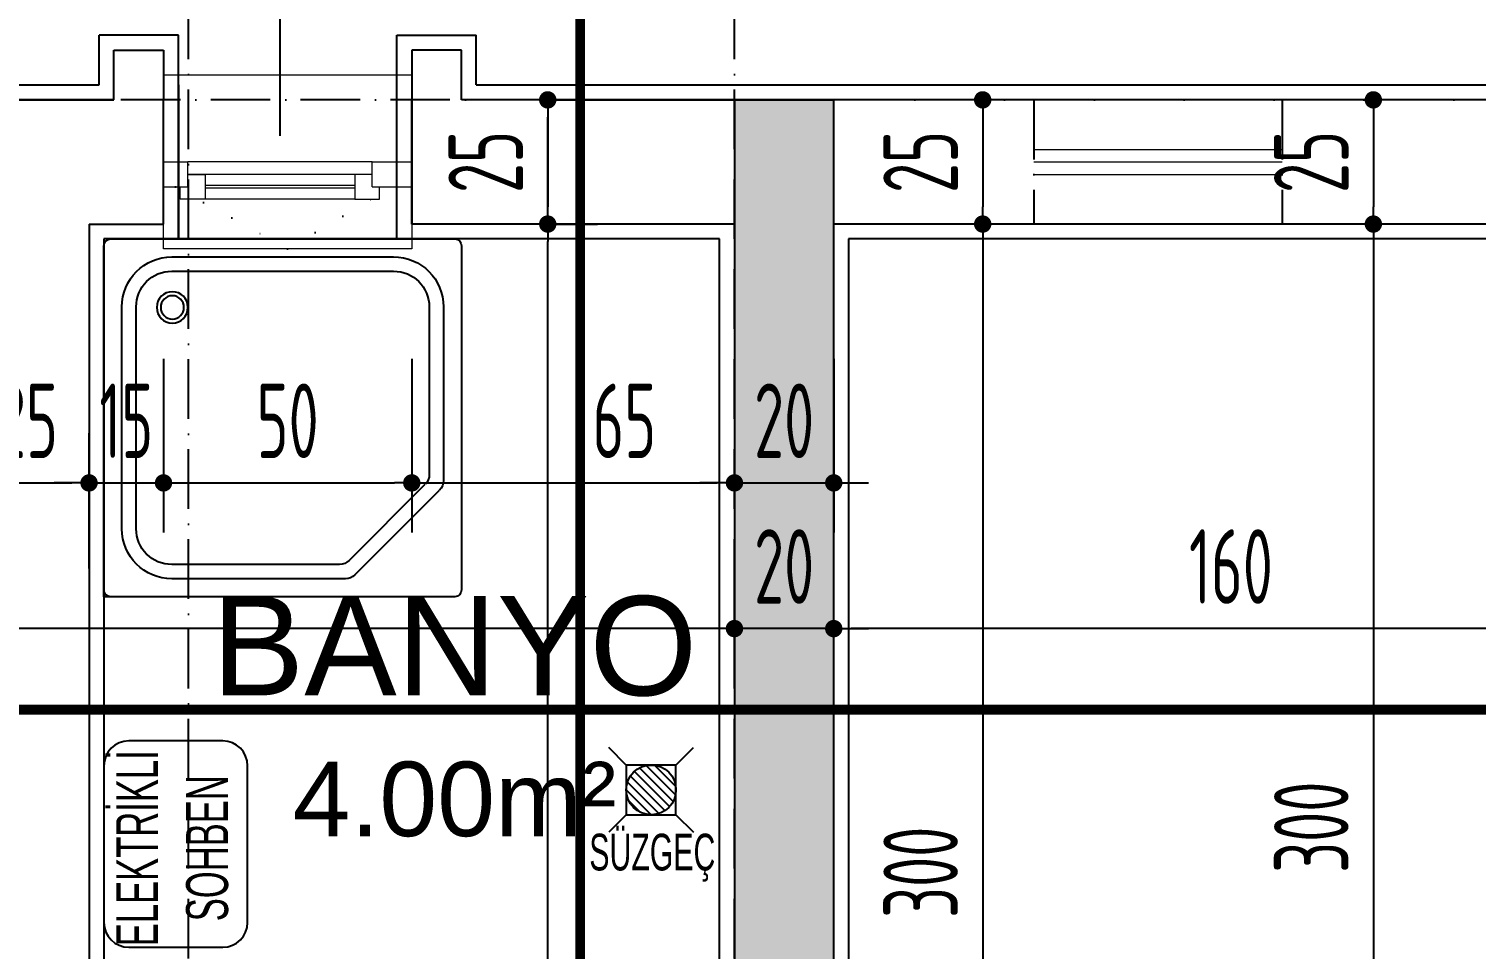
# Model space of a CAD drawing. Extents: x 41749 to 92598, y -24291 to 29432.
# Drawn here: x 66582 to 66873.4, y -22467.3 to -22282.1 of the extents above; entities that cross this region are included whole.
import ezdxf

# ---------------------------------------------------------------- set-up
doc = ezdxf.new("R2010")
doc.units = 0
doc.header["$MEASUREMENT"] = 0
doc.header["$PDMODE"] = 3
for name, pattern in [('ACAD_ISO10W100', [18, 12, -3, 0, -3]), ('DASHED', [0.75, 0.5, -0.25]), ('DOT', [6.35, 0, -6.35])]:
    doc.linetypes.add(name, pattern=pattern)
doc.layers.get('0').update_dxf_attribs({"linetype": 'CONTINUOUS'})
doc.layers.get('Defpoints').update_dxf_attribs({"linetype": 'CONTINUOUS'})
for name, color, linetype in [('AKS', 10, 'CONTINUOUS'), ('DUVAR', 6, 'CONTINUOUS'), ('İÇ ÖLÇÜ', 95, 'CONTINUOUS'), ('KOLON', 5, 'CONTINUOUS'), ('MAHAL', 21, 'CONTINUOUS'), ('MERBAS', 231, 'CONTINUOUS'), ('OLCU', 3, 'CONTINUOUS'), ('P', 7, 'DOT'), ('SIVA', 7, 'CONTINUOUS'), ('SıVA', 7, 'CONTINUOUS'), ('tar', 12, 'CONTINUOUS'), ('tefriş', 12, 'CONTINUOUS'), ('YAZI', 7, 'CONTINUOUS')]:
    doc.layers.add(name, color=color, linetype=linetype)
doc.layers.add('KAPI-GOR', color=153, linetype='CONTINUOUS', lineweight=15)
doc.styles.add('mahal', font='arial.ttf', dxfattribs={"height": 70})
doc.styles.add('OLCU', font='isocpeur.ttf', dxfattribs={"width": 0.59})
doc.dimstyles.new('OLCU3', dxfattribs={"dimscale": 0.5, "dimtxt": 30, "dimasz": 7, "dimexe": 20, "dimexo": 0, "dimgap": 10, "dimtad": 1, "dimdec": 4, "dimrnd": 0.5, "dimdsep": 46, "dimtxsty": 'OLCU', "dimblk1": 'DOT', "dimblk2": 'DOT', "dimsah": 1, "dimcen": 0.09, "dimclrt": 4, "dimadec": 0, "dimazin": 0, "dimtfac": 1, "dimtdec": 4, "dimtix": 1, "dimtmove": 2, "dimatfit": 3, "dimfxl": 0, "dimtolj": 1, "dimtzin": 0, "dimarcsym": 0})

# ---------------------------------------------------------------- blocks, each defined once
blk = doc.blocks.new('DOT')
at = {"color": 0, "linetype": 'ByBlock'}
blk.add_line((-0.5, 0), (-1, 0), dxfattribs=at)
at = {"color": 0, "linetype": 'ByBlock', "const_width": 0.5}
blk.add_lwpolyline([(-0.25, 0, 1), (0.25, 0, 1)], format="xyb", close=True, dxfattribs=at)
blk = doc.blocks.new('*D1925')
at = {"layer": 'Defpoints', "color": 0, "transparency": 16777216}
for p in [(66744.06, -22402.77), (66904.06, -22401.34), (66744.06, -22410.71)]:
    blk.add_point(p, dxfattribs=at)
at = {"layer": 'İÇ ÖLÇÜ', "color": 0, "lineweight": -2, "transparency": 16777216}
for p, q in [((66744.06, -22402.9), (66744.06, -22392.77)), ((66900.56, -22402.77), (66747.56, -22402.77)), ((66904.06, -22402.65), (66904.06, -22412.77))]:
    blk.add_line(p, q, dxfattribs=at)
at = {"layer": 'İÇ ÖLÇÜ', "color": 0, "lineweight": -2, "transparency": 16777216, "xscale": 3.5, "yscale": 3.5, "zscale": 3.5, "rotation": 180}
blk.add_blockref('DOT', (66744.06, -22402.77), dxfattribs=at)
at = {"layer": 'İÇ ÖLÇÜ', "color": 0, "lineweight": -2, "transparency": 16777216, "xscale": 3.5, "yscale": 3.5, "zscale": 3.5}
blk.add_blockref('DOT', (66904.06, -22402.77), dxfattribs=at)
at = {"layer": 'İÇ ÖLÇÜ', "color": 4, "transparency": 16777216, "insert": (66824.06, -22390.27), "char_height": 15, "attachment_point": 5, "style": 'OLCU'}
blk.add_mtext('\\A1;160', dxfattribs=at)
blk = doc.blocks.new('*D1926')
at = {"layer": 'Defpoints', "color": 0, "transparency": 16777216}
for p in [(66724.06, -22402.77), (66724.06, -22410.71), (66744.06, -22410.71)]:
    blk.add_point(p, dxfattribs=at)
at = {"layer": 'İÇ ÖLÇÜ', "color": 0, "lineweight": -2, "transparency": 16777216}
for p, q in [((66724.06, -22402.9), (66724.06, -22392.77)), ((66744.06, -22402.9), (66744.06, -22392.77)), ((66720.56, -22402.77), (66717.06, -22402.77)), ((66744.06, -22402.77), (66724.06, -22402.77)), ((66747.56, -22402.77), (66751.06, -22402.77))]:
    blk.add_line(p, q, dxfattribs=at)
at = {"layer": 'İÇ ÖLÇÜ', "color": 0, "lineweight": -2, "transparency": 16777216, "xscale": 3.5, "yscale": 3.5, "zscale": 3.5}
blk.add_blockref('DOT', (66724.06, -22402.77), dxfattribs=at)
at = {"layer": 'İÇ ÖLÇÜ', "color": 0, "lineweight": -2, "transparency": 16777216, "xscale": 3.5, "yscale": 3.5, "zscale": 3.5, "rotation": 180}
blk.add_blockref('DOT', (66744.06, -22402.77), dxfattribs=at)
at = {"layer": 'İÇ ÖLÇÜ', "color": 4, "transparency": 16777216, "insert": (66734.06, -22390.27), "char_height": 15, "attachment_point": 5, "style": 'OLCU'}
blk.add_mtext('\\A1;20', dxfattribs=at)
blk = doc.blocks.new('*D1927')
at = {"layer": 'Defpoints', "color": 0, "transparency": 16777216}
for p in [(66209.06, -22402.77), (66724.06, -22410.71), (66209.06, -22478.84)]:
    blk.add_point(p, dxfattribs=at)
at = {"layer": 'İÇ ÖLÇÜ', "color": 0, "lineweight": -2, "transparency": 16777216}
for p, q in [((66209.06, -22402.9), (66209.06, -22392.77)), ((66724.06, -22402.9), (66724.06, -22392.77)), ((66720.56, -22402.77), (66212.56, -22402.77))]:
    blk.add_line(p, q, dxfattribs=at)
at = {"layer": 'İÇ ÖLÇÜ', "color": 0, "lineweight": -2, "transparency": 16777216, "xscale": 3.5, "yscale": 3.5, "zscale": 3.5, "rotation": 180}
blk.add_blockref('DOT', (66209.06, -22402.77), dxfattribs=at)
at = {"layer": 'İÇ ÖLÇÜ', "color": 0, "lineweight": -2, "transparency": 16777216, "xscale": 3.5, "yscale": 3.5, "zscale": 3.5}
blk.add_blockref('DOT', (66724.06, -22402.77), dxfattribs=at)
at = {"layer": 'İÇ ÖLÇÜ', "color": 4, "transparency": 16777216, "insert": (66466.56, -22390.27), "char_height": 15, "attachment_point": 5, "style": 'OLCU'}
blk.add_mtext('\\A1;515', dxfattribs=at)
blk = doc.blocks.new('*D1970')
at = {"layer": 'Defpoints', "color": 0, "transparency": 16777216}
for p in [(66859.41, -22296.34), (66852.75, -22321.34), (66859.41, -22321.34)]:
    blk.add_point(p, dxfattribs=at)
at = {"layer": 'İÇ ÖLÇÜ', "color": 0, "lineweight": -2, "transparency": 16777216}
for p, q in [((66852.88, -22296.34), (66842.75, -22296.34)), ((66852.75, -22299.84), (66852.75, -22317.84)), ((66852.88, -22321.34), (66842.75, -22321.34))]:
    blk.add_line(p, q, dxfattribs=at)
at = {"layer": 'İÇ ÖLÇÜ', "color": 0, "lineweight": -2, "transparency": 16777216, "xscale": 3.5, "yscale": 3.5, "zscale": 3.5}
for p, rotation in [((66852.75, -22296.34), 90), ((66852.75, -22321.34), 270)]:
    blk.add_blockref('DOT', p, dxfattribs=dict(at, rotation=rotation))
at = {"layer": 'İÇ ÖLÇÜ', "color": 4, "transparency": 16777216, "insert": (66840.25, -22308.84), "char_height": 15, "attachment_point": 5, "rotation": 90, "style": 'OLCU'}
blk.add_mtext('\\A1;25', dxfattribs=at)
blk = doc.blocks.new('*D1971')
at = {"layer": 'Defpoints', "color": 0, "transparency": 16777216}
for p in [(66859.41, -22321.34), (66829.74, -22621.34), (66852.75, -22621.34)]:
    blk.add_point(p, dxfattribs=at)
at = {"layer": 'İÇ ÖLÇÜ', "color": 0, "lineweight": -2, "transparency": 16777216}
for p, q in [((66852.88, -22321.34), (66842.75, -22321.34)), ((66852.75, -22324.84), (66852.75, -22617.84)), ((66852.63, -22621.34), (66862.75, -22621.34))]:
    blk.add_line(p, q, dxfattribs=at)
at = {"layer": 'İÇ ÖLÇÜ', "color": 0, "lineweight": -2, "transparency": 16777216, "xscale": 3.5, "yscale": 3.5, "zscale": 3.5}
for p, rotation in [((66852.75, -22321.34), 90), ((66852.75, -22621.34), 270)]:
    blk.add_blockref('DOT', p, dxfattribs=dict(at, rotation=rotation))
at = {"layer": 'İÇ ÖLÇÜ', "color": 4, "transparency": 16777216, "insert": (66840.25, -22442.74), "char_height": 15, "attachment_point": 5, "rotation": 90, "style": 'OLCU'}
blk.add_mtext('\\A1;300', dxfattribs=at)
blk = doc.blocks.new('*D1977')
at = {"layer": 'Defpoints', "color": 0, "transparency": 16777216}
for p in [(66801.92, -22296.34), (66774.06, -22321.34), (66801.92, -22321.34)]:
    blk.add_point(p, dxfattribs=at)
at = {"layer": 'İÇ ÖLÇÜ', "color": 0, "lineweight": -2, "transparency": 16777216}
for p, q in [((66774.19, -22296.34), (66764.06, -22296.34)), ((66774.06, -22299.84), (66774.06, -22317.84)), ((66774.19, -22321.34), (66764.06, -22321.34))]:
    blk.add_line(p, q, dxfattribs=at)
at = {"layer": 'İÇ ÖLÇÜ', "color": 0, "lineweight": -2, "transparency": 16777216, "xscale": 3.5, "yscale": 3.5, "zscale": 3.5}
for p, rotation in [((66774.06, -22296.34), 90), ((66774.06, -22321.34), 270)]:
    blk.add_blockref('DOT', p, dxfattribs=dict(at, rotation=rotation))
at = {"layer": 'İÇ ÖLÇÜ', "color": 4, "transparency": 16777216, "insert": (66761.56, -22308.84), "char_height": 15, "attachment_point": 5, "rotation": 90, "style": 'OLCU'}
blk.add_mtext('\\A1;25', dxfattribs=at)
blk = doc.blocks.new('*D1978')
at = {"layer": 'Defpoints', "color": 0, "transparency": 16777216}
for p in [(66801.92, -22321.34), (66774.06, -22621.34), (66805.64, -22621.34)]:
    blk.add_point(p, dxfattribs=at)
at = {"layer": 'İÇ ÖLÇÜ', "color": 0, "lineweight": -2, "transparency": 16777216}
for p, q in [((66774.19, -22321.34), (66764.06, -22321.34)), ((66774.06, -22324.84), (66774.06, -22617.84)), ((66774.19, -22621.34), (66764.06, -22621.34))]:
    blk.add_line(p, q, dxfattribs=at)
at = {"layer": 'İÇ ÖLÇÜ', "color": 0, "lineweight": -2, "transparency": 16777216, "xscale": 3.5, "yscale": 3.5, "zscale": 3.5}
for p, rotation in [((66774.06, -22321.34), 90), ((66774.06, -22621.34), 270)]:
    blk.add_blockref('DOT', p, dxfattribs=dict(at, rotation=rotation))
at = {"layer": 'İÇ ÖLÇÜ', "color": 4, "transparency": 16777216, "insert": (66761.56, -22451.81), "char_height": 15, "attachment_point": 5, "rotation": 90, "style": 'OLCU'}
blk.add_mtext('\\A1;300', dxfattribs=at)
blk = doc.blocks.new('*D1991')
at = {"layer": 'Defpoints', "color": 0, "transparency": 16777216}
for p in [(66659.06, -22321.34), (66686.45, -22321.34), (66614.06, -22631.34)]:
    blk.add_point(p, dxfattribs=at)
at = {"layer": 'İÇ ÖLÇÜ', "color": 0, "lineweight": -2, "transparency": 16777216}
for p, q in [((66686.33, -22321.34), (66696.45, -22321.34)), ((66686.45, -22627.84), (66686.45, -22324.84)), ((66686.33, -22631.34), (66696.45, -22631.34))]:
    blk.add_line(p, q, dxfattribs=at)
at = {"layer": 'İÇ ÖLÇÜ', "color": 0, "lineweight": -2, "transparency": 16777216, "xscale": 3.5, "yscale": 3.5, "zscale": 3.5}
for p, rotation in [((66686.45, -22321.34), 90), ((66686.45, -22631.34), 270)]:
    blk.add_blockref('DOT', p, dxfattribs=dict(at, rotation=rotation))
at = {"layer": 'İÇ ÖLÇÜ', "color": 4, "transparency": 16777216, "insert": (66673.95, -22521.24), "char_height": 15, "attachment_point": 5, "rotation": 90, "style": 'OLCU'}
blk.add_mtext('\\A1;310', dxfattribs=at)
blk = doc.blocks.new('*D1992')
at = {"layer": 'Defpoints', "color": 0, "transparency": 16777216}
for p in [(66659.06, -22296.34), (66686.45, -22296.34), (66659.06, -22321.34)]:
    blk.add_point(p, dxfattribs=at)
at = {"layer": 'İÇ ÖLÇÜ', "color": 0, "lineweight": -2, "transparency": 16777216}
for p, q in [((66686.33, -22296.34), (66696.45, -22296.34)), ((66686.45, -22317.84), (66686.45, -22299.84)), ((66686.33, -22321.34), (66696.45, -22321.34))]:
    blk.add_line(p, q, dxfattribs=at)
at = {"layer": 'İÇ ÖLÇÜ', "color": 0, "lineweight": -2, "transparency": 16777216, "xscale": 3.5, "yscale": 3.5, "zscale": 3.5}
for p, rotation in [((66686.45, -22296.34), 90), ((66686.45, -22321.34), 270)]:
    blk.add_blockref('DOT', p, dxfattribs=dict(at, rotation=rotation))
at = {"layer": 'İÇ ÖLÇÜ', "color": 4, "transparency": 16777216, "insert": (66673.95, -22308.84), "char_height": 15, "attachment_point": 5, "rotation": 90, "style": 'OLCU'}
blk.add_mtext('\\A1;25', dxfattribs=at)
blk = doc.blocks.new('*D1993')
at = {"layer": 'Defpoints', "color": 0, "transparency": 16777216}
for p in [(66659.06, -22296.34), (66659.06, -22321.34), (66686.45, -22321.34)]:
    blk.add_point(p, dxfattribs=at)
at = {"layer": 'İÇ ÖLÇÜ', "color": 0, "lineweight": -2, "transparency": 16777216}
for p, q in [((66686.33, -22296.34), (66696.45, -22296.34)), ((66686.45, -22299.84), (66686.45, -22317.84)), ((66686.33, -22321.34), (66696.45, -22321.34))]:
    blk.add_line(p, q, dxfattribs=at)
at = {"layer": 'İÇ ÖLÇÜ', "color": 0, "lineweight": -2, "transparency": 16777216, "xscale": 3.5, "yscale": 3.5, "zscale": 3.5}
for p, rotation in [((66686.45, -22296.34), 90), ((66686.45, -22321.34), 270)]:
    blk.add_blockref('DOT', p, dxfattribs=dict(at, rotation=rotation))
at = {"layer": 'İÇ ÖLÇÜ', "color": 4, "transparency": 16777216, "insert": (66673.95, -22308.84), "char_height": 15, "attachment_point": 5, "rotation": 90, "style": 'OLCU'}
blk.add_mtext('\\A1;25', dxfattribs=at)
blk = doc.blocks.new('*D1994')
at = {"layer": 'Defpoints', "color": 0, "transparency": 16777216}
for p in [(66659.06, -22296.34), (66686.45, -22296.34), (66659.06, -22321.34)]:
    blk.add_point(p, dxfattribs=at)
at = {"layer": 'İÇ ÖLÇÜ', "color": 0, "lineweight": -2, "transparency": 16777216}
for p, q in [((66686.33, -22296.34), (66696.45, -22296.34)), ((66686.45, -22317.84), (66686.45, -22299.84)), ((66686.33, -22321.34), (66696.45, -22321.34))]:
    blk.add_line(p, q, dxfattribs=at)
at = {"layer": 'İÇ ÖLÇÜ', "color": 0, "lineweight": -2, "transparency": 16777216, "xscale": 3.5, "yscale": 3.5, "zscale": 3.5}
for p, rotation in [((66686.45, -22296.34), 90), ((66686.45, -22321.34), 270)]:
    blk.add_blockref('DOT', p, dxfattribs=dict(at, rotation=rotation))
at = {"layer": 'İÇ ÖLÇÜ', "color": 4, "transparency": 16777216, "insert": (66673.95, -22308.84), "char_height": 15, "attachment_point": 5, "rotation": 90, "style": 'OLCU'}
blk.add_mtext('\\A1;25', dxfattribs=at)
blk = doc.blocks.new('*D2033')
at = {"layer": 'Defpoints', "color": 0, "transparency": 16777216}
for p in [(66189.06, -22108.06), (67314.06, -22302.03), (66189.06, -22339.02)]:
    blk.add_point(p, dxfattribs=at)
at = {"layer": 'OLCU', "color": 0, "lineweight": -2, "transparency": 16777216}
for p, q in [((66189.06, -22133.06), (66189.06, -22098.06)), ((67314.06, -22133.06), (67314.06, -22098.06)), ((67310.56, -22108.06), (66192.56, -22108.06))]:
    blk.add_line(p, q, dxfattribs=at)
at = {"layer": 'OLCU', "color": 0, "lineweight": -2, "transparency": 16777216, "xscale": 3.5, "yscale": 3.5, "zscale": 3.5, "rotation": 180}
blk.add_blockref('DOT', (66189.06, -22108.06), dxfattribs=at)
at = {"layer": 'OLCU', "color": 0, "lineweight": -2, "transparency": 16777216, "xscale": 3.5, "yscale": 3.5, "zscale": 3.5}
blk.add_blockref('DOT', (67314.06, -22108.06), dxfattribs=at)
at = {"layer": 'OLCU', "color": 4, "transparency": 16777216, "insert": (66751.56, -22095.56), "char_height": 15, "attachment_point": 5, "style": 'OLCU'}
blk.add_mtext('\\A1;1125', dxfattribs=at)
blk = doc.blocks.new('*D2037')
at = {"layer": 'Defpoints', "color": 0, "transparency": 16777216}
for p in [(65929.06, -22078.06), (65929.06, -22321.34), (67829.06, -22338.83)]:
    blk.add_point(p, dxfattribs=at)
at = {"layer": 'OLCU', "color": 0, "lineweight": -2, "transparency": 16777216}
for p, q in [((65929.06, -22103.06), (65929.06, -22068.06)), ((67829.06, -22103.06), (67829.06, -22068.06)), ((67825.56, -22078.06), (65932.56, -22078.06))]:
    blk.add_line(p, q, dxfattribs=at)
at = {"layer": 'OLCU', "color": 0, "lineweight": -2, "transparency": 16777216, "xscale": 3.5, "yscale": 3.5, "zscale": 3.5, "rotation": 180}
blk.add_blockref('DOT', (65929.06, -22078.06), dxfattribs=at)
at = {"layer": 'OLCU', "color": 0, "lineweight": -2, "transparency": 16777216, "xscale": 3.5, "yscale": 3.5, "zscale": 3.5}
blk.add_blockref('DOT', (67829.06, -22078.06), dxfattribs=at)
at = {"layer": 'OLCU', "color": 4, "transparency": 16777216, "insert": (66879.06, -22065.56), "char_height": 15, "attachment_point": 5, "style": 'OLCU'}
blk.add_mtext('\\A1;1900', dxfattribs=at)
blk = doc.blocks.new('*D2073')
at = {"layer": 'Defpoints', "color": 0, "transparency": 16777216}
for p in [(65783.06, -22276.34), (67039.31, -22276.34), (66280.02, -22296.34)]:
    blk.add_point(p, dxfattribs=at)
at = {"layer": 'OLCU', "color": 0, "lineweight": -2, "transparency": 16777216}
for p, q in [((65783.06, -22272.84), (65783.06, -22269.34)), ((65808.06, -22276.34), (65773.06, -22276.34)), ((65783.06, -22296.34), (65783.06, -22276.34)), ((65808.06, -22296.34), (65773.06, -22296.34)), ((65783.06, -22299.84), (65783.06, -22303.34))]:
    blk.add_line(p, q, dxfattribs=at)
at = {"layer": 'OLCU', "color": 0, "lineweight": -2, "transparency": 16777216, "xscale": 3.5, "yscale": 3.5, "zscale": 3.5}
for p, rotation in [((65783.06, -22276.34), 270), ((65783.06, -22296.34), 90)]:
    blk.add_blockref('DOT', p, dxfattribs=dict(at, rotation=rotation))
at = {"layer": 'OLCU', "color": 4, "transparency": 16777216, "insert": (65770.56, -22286.34), "char_height": 15, "attachment_point": 5, "rotation": 90, "style": 'OLCU'}
blk.add_mtext('\\A1;20', dxfattribs=at)
blk = doc.blocks.new('*D2074')
at = {"layer": 'Defpoints', "color": 0, "transparency": 16777216}
for p in [(65756.16, -22276.34), (67012.42, -22276.34), (66253.13, -22296.34)]:
    blk.add_point(p, dxfattribs=at)
at = {"layer": 'OLCU', "color": 0, "lineweight": -2, "transparency": 16777216}
for p, q in [((65756.16, -22272.84), (65756.16, -22269.34)), ((65781.16, -22276.34), (65746.16, -22276.34)), ((65756.16, -22296.34), (65756.16, -22276.34)), ((65781.16, -22296.34), (65746.16, -22296.34)), ((65756.16, -22299.84), (65756.16, -22303.34))]:
    blk.add_line(p, q, dxfattribs=at)
at = {"layer": 'OLCU', "color": 0, "lineweight": -2, "transparency": 16777216, "xscale": 3.5, "yscale": 3.5, "zscale": 3.5}
for p, rotation in [((65756.16, -22276.34), 270), ((65756.16, -22296.34), 90)]:
    blk.add_blockref('DOT', p, dxfattribs=dict(at, rotation=rotation))
at = {"layer": 'OLCU', "color": 4, "transparency": 16777216, "insert": (65743.66, -22286.34), "char_height": 15, "attachment_point": 5, "rotation": 90, "style": 'OLCU'}
blk.add_mtext('\\A1;20', dxfattribs=at)
blk = doc.blocks.new('*D2075')
at = {"layer": 'Defpoints', "color": 0, "transparency": 16777216}
for p in [(65729.9, -22276.34), (66986.16, -22276.34), (66226.87, -22296.34)]:
    blk.add_point(p, dxfattribs=at)
at = {"layer": 'OLCU', "color": 0, "lineweight": -2, "transparency": 16777216}
for p, q in [((65729.9, -22272.84), (65729.9, -22269.34)), ((65754.9, -22276.34), (65719.9, -22276.34)), ((65729.9, -22296.34), (65729.9, -22276.34)), ((65754.9, -22296.34), (65719.9, -22296.34)), ((65729.9, -22299.84), (65729.9, -22303.34))]:
    blk.add_line(p, q, dxfattribs=at)
at = {"layer": 'OLCU', "color": 0, "lineweight": -2, "transparency": 16777216, "xscale": 3.5, "yscale": 3.5, "zscale": 3.5}
for p, rotation in [((65729.9, -22276.34), 270), ((65729.9, -22296.34), 90)]:
    blk.add_blockref('DOT', p, dxfattribs=dict(at, rotation=rotation))
at = {"layer": 'OLCU', "color": 4, "transparency": 16777216, "insert": (65717.4, -22286.34), "char_height": 15, "attachment_point": 5, "rotation": 90, "style": 'OLCU'}
blk.add_mtext('\\A1;20', dxfattribs=at)
blk = doc.blocks.new('d3')
at = {"layer": 'tefriş', "linetype": 'Continuous'}
for p, q in [((142185.37, 92449.76), (142106.87, 92449.76)), ((142106.87, 92449.76), (142106.87, 92371.26)), ((142186.87, 92371.26), (142186.87, 92448.26)), ((142160.92, 92445.76), (142122.07, 92445.76)), ((142163.04, 92444.88), (142181.99, 92425.93)), ((142159.59, 92442.56), (142122.07, 92442.56)), ((142161.71, 92441.68), (142178.79, 92424.61)), ((142110.87, 92434.56), (142110.87, 92384.96)), ((142114.07, 92434.56), (142114.07, 92384.96)), ((142182.87, 92384.96), (142182.87, 92423.81)), ((142179.67, 92384.96), (142179.67, 92422.48)), ((142122.07, 92376.96), (142171.67, 92376.96)), ((142122.07, 92373.76), (142171.67, 92373.76)), ((142108.37, 92369.76), (142185.37, 92369.76))]:
    blk.add_line(p, q, dxfattribs=at)
for radius in [3.5, 2.6]:
    blk.add_circle((142122.17, 92385.06), radius, dxfattribs=at)
for centre, radius, start, end in [((142108.37, 92448.26), 1.5, 90, 180), ((142185.37, 92448.26), 1.5, 0, 90), ((142122.07, 92434.56), 11.2, 90, 180), ((142160.92, 92442.76), 3, 45, 90), ((142122.07, 92434.56), 8, 90, 180), ((142159.59, 92439.56), 3, 45, 90), ((142176.67, 92422.48), 3, 0, 45), ((142179.87, 92423.81), 3, 0, 45), ((142122.07, 92384.96), 11.2, 180, 270), ((142122.07, 92384.96), 8, 180, 270), ((142171.67, 92384.96), 8, 270, 0), ((142171.67, 92384.96), 11.2, 270, 0), ((142108.37, 92371.26), 1.5, 180, 270), ((142185.37, 92371.26), 1.5, 270, 0)]:
    blk.add_arc(centre, radius, start, end, dxfattribs=at)
blk = doc.blocks.new('*D2874')
at = {"layer": 'Defpoints', "color": 0, "transparency": 16777216}
for p in [(66599.06, -22138.06), (66599.06, -22296.34), (66189.06, -22339.02)]:
    blk.add_point(p, dxfattribs=at)
at = {"layer": 'OLCU', "color": 0, "lineweight": -2, "transparency": 16777216}
for p, q in [((66189.06, -22163.06), (66189.06, -22128.06)), ((66599.06, -22163.06), (66599.06, -22128.06)), ((66192.56, -22138.06), (66595.56, -22138.06))]:
    blk.add_line(p, q, dxfattribs=at)
at = {"layer": 'OLCU', "color": 0, "lineweight": -2, "transparency": 16777216, "xscale": 3.5, "yscale": 3.5, "zscale": 3.5, "rotation": 180}
blk.add_blockref('DOT', (66189.06, -22138.06), dxfattribs=at)
at = {"layer": 'OLCU', "color": 0, "lineweight": -2, "transparency": 16777216, "xscale": 3.5, "yscale": 3.5, "zscale": 3.5}
blk.add_blockref('DOT', (66599.06, -22138.06), dxfattribs=at)
at = {"layer": 'OLCU', "color": 4, "transparency": 16777216, "insert": (66394.06, -22125.56), "char_height": 15, "attachment_point": 5, "style": 'OLCU'}
blk.add_mtext('\\A1;410', dxfattribs=at)
blk = doc.blocks.new('*D2875')
at = {"layer": 'Defpoints', "color": 0, "transparency": 16777216}
for p in [(66609.06, -22138.06), (66599.06, -22296.34), (66609.06, -22296.34)]:
    blk.add_point(p, dxfattribs=at)
at = {"layer": 'OLCU', "color": 0, "lineweight": -2, "transparency": 16777216}
for p, q in [((66599.06, -22163.06), (66599.06, -22128.06)), ((66609.06, -22163.06), (66609.06, -22128.06)), ((66595.56, -22138.06), (66592.06, -22138.06)), ((66599.06, -22138.06), (66609.06, -22138.06)), ((66612.56, -22138.06), (66616.06, -22138.06))]:
    blk.add_line(p, q, dxfattribs=at)
at = {"layer": 'OLCU', "color": 0, "lineweight": -2, "transparency": 16777216, "xscale": 3.5, "yscale": 3.5, "zscale": 3.5}
blk.add_blockref('DOT', (66599.06, -22138.06), dxfattribs=at)
at = {"layer": 'OLCU', "color": 0, "lineweight": -2, "transparency": 16777216, "xscale": 3.5, "yscale": 3.5, "zscale": 3.5, "rotation": 180}
blk.add_blockref('DOT', (66609.06, -22138.06), dxfattribs=at)
at = {"layer": 'OLCU', "color": 4, "transparency": 16777216, "insert": (66604.06, -22125.56), "char_height": 15, "attachment_point": 5, "style": 'OLCU'}
blk.add_mtext('\\A1;10', dxfattribs=at)
blk = doc.blocks.new('*D2876')
at = {"layer": 'Defpoints', "color": 0, "transparency": 16777216}
for p in [(66659.06, -22138.06), (66609.06, -22296.34), (66659.06, -22296.34)]:
    blk.add_point(p, dxfattribs=at)
at = {"layer": 'OLCU', "color": 0, "lineweight": -2, "transparency": 16777216}
for p, q in [((66609.06, -22163.06), (66609.06, -22128.06)), ((66659.06, -22163.06), (66659.06, -22128.06)), ((66612.56, -22138.06), (66655.56, -22138.06))]:
    blk.add_line(p, q, dxfattribs=at)
at = {"layer": 'OLCU', "color": 0, "lineweight": -2, "transparency": 16777216, "xscale": 3.5, "yscale": 3.5, "zscale": 3.5, "rotation": 180}
blk.add_blockref('DOT', (66609.06, -22138.06), dxfattribs=at)
at = {"layer": 'OLCU', "color": 0, "lineweight": -2, "transparency": 16777216, "xscale": 3.5, "yscale": 3.5, "zscale": 3.5}
blk.add_blockref('DOT', (66659.06, -22138.06), dxfattribs=at)
at = {"layer": 'OLCU', "color": 4, "transparency": 16777216, "insert": (66634.06, -22125.56), "char_height": 15, "attachment_point": 5, "style": 'OLCU'}
blk.add_mtext('\\A1;50', dxfattribs=at)
blk = doc.blocks.new('*D2877')
at = {"layer": 'Defpoints', "color": 0, "transparency": 16777216}
for p in [(66669.06, -22138.06), (66659.06, -22296.34), (66669.06, -22296.34)]:
    blk.add_point(p, dxfattribs=at)
at = {"layer": 'OLCU', "color": 0, "lineweight": -2, "transparency": 16777216}
for p, q in [((66659.06, -22163.06), (66659.06, -22128.06)), ((66669.06, -22163.06), (66669.06, -22128.06)), ((66655.56, -22138.06), (66652.06, -22138.06)), ((66659.06, -22138.06), (66669.06, -22138.06)), ((66672.56, -22138.06), (66676.06, -22138.06))]:
    blk.add_line(p, q, dxfattribs=at)
at = {"layer": 'OLCU', "color": 0, "lineweight": -2, "transparency": 16777216, "xscale": 3.5, "yscale": 3.5, "zscale": 3.5}
blk.add_blockref('DOT', (66659.06, -22138.06), dxfattribs=at)
at = {"layer": 'OLCU', "color": 0, "lineweight": -2, "transparency": 16777216, "xscale": 3.5, "yscale": 3.5, "zscale": 3.5, "rotation": 180}
blk.add_blockref('DOT', (66669.06, -22138.06), dxfattribs=at)
at = {"layer": 'OLCU', "color": 4, "transparency": 16777216, "insert": (66664.06, -22125.56), "char_height": 15, "attachment_point": 5, "style": 'OLCU'}
blk.add_mtext('\\A1;10', dxfattribs=at)
blk = doc.blocks.new('*D2878')
at = {"layer": 'Defpoints', "color": 0, "transparency": 16777216}
for p in [(67029.56, -22138.06), (67029.56, -22286.34), (66669.06, -22296.34)]:
    blk.add_point(p, dxfattribs=at)
at = {"layer": 'OLCU', "color": 0, "lineweight": -2, "transparency": 16777216}
for p, q in [((66669.06, -22163.06), (66669.06, -22128.06)), ((67029.56, -22163.06), (67029.56, -22128.06)), ((66672.56, -22138.06), (67026.06, -22138.06))]:
    blk.add_line(p, q, dxfattribs=at)
at = {"layer": 'OLCU', "color": 0, "lineweight": -2, "transparency": 16777216, "xscale": 3.5, "yscale": 3.5, "zscale": 3.5, "rotation": 180}
blk.add_blockref('DOT', (66669.06, -22138.06), dxfattribs=at)
at = {"layer": 'OLCU', "color": 0, "lineweight": -2, "transparency": 16777216, "xscale": 3.5, "yscale": 3.5, "zscale": 3.5}
blk.add_blockref('DOT', (67029.56, -22138.06), dxfattribs=at)
at = {"layer": 'OLCU', "color": 4, "transparency": 16777216, "insert": (66849.31, -22125.56), "char_height": 15, "attachment_point": 5, "style": 'OLCU'}
blk.add_mtext('\\A1;361', dxfattribs=at)
blk = doc.blocks.new('*D2881')
at = {"layer": 'Defpoints', "color": 0, "transparency": 16777216}
for p in [(66594.06, -22373.44), (66569.06, -22377.58), (66594.06, -22390.64)]:
    blk.add_point(p, dxfattribs=at)
at = {"layer": 'İÇ ÖLÇÜ', "color": 0, "lineweight": -2, "transparency": 16777216}
for p, q in [((66569.06, -22377.58), (66569.06, -22363.44)), ((66594.06, -22390.64), (66594.06, -22363.44)), ((66572.56, -22373.44), (66590.56, -22373.44))]:
    blk.add_line(p, q, dxfattribs=at)
at = {"layer": 'İÇ ÖLÇÜ', "color": 0, "lineweight": -2, "transparency": 16777216, "xscale": 3.5, "yscale": 3.5, "zscale": 3.5, "rotation": 180}
blk.add_blockref('DOT', (66569.06, -22373.44), dxfattribs=at)
at = {"layer": 'İÇ ÖLÇÜ', "color": 0, "lineweight": -2, "transparency": 16777216, "xscale": 3.5, "yscale": 3.5, "zscale": 3.5}
blk.add_blockref('DOT', (66594.06, -22373.44), dxfattribs=at)
at = {"layer": 'İÇ ÖLÇÜ', "color": 4, "transparency": 16777216, "insert": (66581.56, -22360.94), "char_height": 15, "attachment_point": 5, "style": 'OLCU'}
blk.add_mtext('\\A1;25', dxfattribs=at)
blk = doc.blocks.new('*D2882')
at = {"layer": 'Defpoints', "color": 0, "transparency": 16777216}
for p in [(66609.06, -22303.69), (66609.06, -22373.44), (66594.06, -22390.64)]:
    blk.add_point(p, dxfattribs=at)
at = {"layer": 'İÇ ÖLÇÜ', "color": 0, "lineweight": -2, "transparency": 16777216}
for p, q in [((66609.06, -22348.44), (66609.06, -22383.44)), ((66594.06, -22390.64), (66594.06, -22363.44)), ((66590.56, -22373.44), (66587.06, -22373.44)), ((66594.06, -22373.44), (66609.06, -22373.44)), ((66612.56, -22373.44), (66616.06, -22373.44))]:
    blk.add_line(p, q, dxfattribs=at)
at = {"layer": 'İÇ ÖLÇÜ', "color": 0, "lineweight": -2, "transparency": 16777216, "xscale": 3.5, "yscale": 3.5, "zscale": 3.5}
blk.add_blockref('DOT', (66594.06, -22373.44), dxfattribs=at)
at = {"layer": 'İÇ ÖLÇÜ', "color": 0, "lineweight": -2, "transparency": 16777216, "xscale": 3.5, "yscale": 3.5, "zscale": 3.5, "rotation": 180}
blk.add_blockref('DOT', (66609.06, -22373.44), dxfattribs=at)
at = {"layer": 'İÇ ÖLÇÜ', "color": 4, "transparency": 16777216, "insert": (66601.56, -22360.94), "char_height": 15, "attachment_point": 5, "style": 'OLCU'}
blk.add_mtext('\\A1;15', dxfattribs=at)
blk = doc.blocks.new('*D2883')
at = {"layer": 'Defpoints', "color": 0, "transparency": 16777216}
for p in [(66659.06, -22299.69), (66609.06, -22303.69), (66659.06, -22373.44)]:
    blk.add_point(p, dxfattribs=at)
at = {"layer": 'İÇ ÖLÇÜ', "color": 0, "lineweight": -2, "transparency": 16777216}
for p, q in [((66609.06, -22348.44), (66609.06, -22383.44)), ((66659.06, -22348.44), (66659.06, -22383.44)), ((66612.56, -22373.44), (66655.56, -22373.44))]:
    blk.add_line(p, q, dxfattribs=at)
at = {"layer": 'İÇ ÖLÇÜ', "color": 0, "lineweight": -2, "transparency": 16777216, "xscale": 3.5, "yscale": 3.5, "zscale": 3.5, "rotation": 180}
blk.add_blockref('DOT', (66609.06, -22373.44), dxfattribs=at)
at = {"layer": 'İÇ ÖLÇÜ', "color": 0, "lineweight": -2, "transparency": 16777216, "xscale": 3.5, "yscale": 3.5, "zscale": 3.5}
blk.add_blockref('DOT', (66659.06, -22373.44), dxfattribs=at)
at = {"layer": 'İÇ ÖLÇÜ', "color": 4, "transparency": 16777216, "insert": (66634.06, -22360.94), "char_height": 15, "attachment_point": 5, "style": 'OLCU'}
blk.add_mtext('\\A1;50', dxfattribs=at)
blk = doc.blocks.new('*D2884')
at = {"layer": 'Defpoints', "color": 0, "transparency": 16777216}
for p in [(66659.06, -22299.69), (66724.06, -22340.21), (66724.06, -22373.44)]:
    blk.add_point(p, dxfattribs=at)
at = {"layer": 'İÇ ÖLÇÜ', "color": 0, "lineweight": -2, "transparency": 16777216}
for p, q in [((66659.06, -22348.44), (66659.06, -22383.44)), ((66724.06, -22348.44), (66724.06, -22383.44)), ((66662.56, -22373.44), (66720.56, -22373.44))]:
    blk.add_line(p, q, dxfattribs=at)
at = {"layer": 'İÇ ÖLÇÜ', "color": 0, "lineweight": -2, "transparency": 16777216, "xscale": 3.5, "yscale": 3.5, "zscale": 3.5, "rotation": 180}
blk.add_blockref('DOT', (66659.06, -22373.44), dxfattribs=at)
at = {"layer": 'İÇ ÖLÇÜ', "color": 0, "lineweight": -2, "transparency": 16777216, "xscale": 3.5, "yscale": 3.5, "zscale": 3.5}
blk.add_blockref('DOT', (66724.06, -22373.44), dxfattribs=at)
at = {"layer": 'İÇ ÖLÇÜ', "color": 4, "transparency": 16777216, "insert": (66701.88, -22360.94), "char_height": 15, "attachment_point": 5, "style": 'OLCU'}
blk.add_mtext('\\A1;65', dxfattribs=at)
blk = doc.blocks.new('*D2885')
at = {"layer": 'Defpoints', "color": 0, "transparency": 16777216}
for p in [(66724.06, -22340.21), (66744.06, -22344.03), (66744.06, -22373.44)]:
    blk.add_point(p, dxfattribs=at)
at = {"layer": 'İÇ ÖLÇÜ', "color": 0, "lineweight": -2, "transparency": 16777216}
for p, q in [((66724.06, -22348.44), (66724.06, -22383.44)), ((66744.06, -22348.44), (66744.06, -22383.44)), ((66720.56, -22373.44), (66717.06, -22373.44)), ((66724.06, -22373.44), (66744.06, -22373.44)), ((66747.56, -22373.44), (66751.06, -22373.44))]:
    blk.add_line(p, q, dxfattribs=at)
at = {"layer": 'İÇ ÖLÇÜ', "color": 0, "lineweight": -2, "transparency": 16777216, "xscale": 3.5, "yscale": 3.5, "zscale": 3.5}
blk.add_blockref('DOT', (66724.06, -22373.44), dxfattribs=at)
at = {"layer": 'İÇ ÖLÇÜ', "color": 0, "lineweight": -2, "transparency": 16777216, "xscale": 3.5, "yscale": 3.5, "zscale": 3.5, "rotation": 180}
blk.add_blockref('DOT', (66744.06, -22373.44), dxfattribs=at)
at = {"layer": 'İÇ ÖLÇÜ', "color": 4, "transparency": 16777216, "insert": (66734.06, -22360.94), "char_height": 15, "attachment_point": 5, "style": 'OLCU'}
blk.add_mtext('\\A1;20', dxfattribs=at)

msp = doc.modelspace()

# ---------------------------------------------------------------- hatches: boundary and pattern name
at = {"layer": 'tar'}
h = msp.add_hatch(dxfattribs=at)
h.set_pattern_fill('ANSI33', color=256, scale=40, style=0)
h.paths.add_polyline_path([(66744.06272, -22296.33978), (66734.06272, -22296.33978), (66724.06272, -22296.33978), (66724.06272, -22501.33978), (66744.06272, -22501.33978)])
h.paths.add_polyline_path([(66924.06272, -22296.33978), (66914.06272, -22296.33978), (66904.06272, -22296.33978), (66904.06272, -22501.33978), (66924.06272, -22501.33978)])
h.paths.add_polyline_path([(67284.06272, -22356.33978), (67314.06272, -22356.33978), (67314.06272, -22296.33978), (67284.06272, -22296.33978)])
h.paths.add_polyline_path([(66904.06272, -22611.33978), (66904.06272, -22641.33978), (66964.06272, -22641.33978), (66964.06272, -22611.33978)])
h.paths.add_polyline_path([(67314.06272, -22641.33978), (67314.06272, -22611.33978), (67254.06272, -22611.33978), (67254.06272, -22641.33978)])
h.paths.add_polyline_path([(66644.06272, -23156.33973), (66614.06272, -23156.33973), (66614.06272, -23216.33973), (66644.06272, -23216.33973)])
h.paths.add_polyline_path([(67114.06272, -23216.33973), (67144.06272, -23216.33973), (67144.06272, -23156.33973), (67114.06272, -23156.33973)])
at = {"layer": 'tefriş', "linetype": 'Continuous'}
h = msp.add_hatch(dxfattribs=at)
h.set_pattern_fill('ANSI31', color=256, scale=10, style=0)
h.set_pattern_definition([(315, (17723.6754, -28927.3615), (-0.883883476, -0.883883476), [])])
h.paths.add_polyline_path([(66712.27673, -22435.22652, 1), (66702.27673, -22435.22652, 1)])

# ---------------------------------------------------------------- linework, layer by layer
at = {"layer": 'AKS', "linetype": 'ACAD_ISO10W100'}
for p, q in [((66614.06272, -23591.33978), (66614.06272, -21978.06351)), ((66724.06272, -23591.33978), (66724.06272, -21978.06351)), ((68169.06272, -22296.33978), (65639.06272, -22296.33978)), ((66784.35671, -22296.33978), (66784.35671, -22321.33978)), ((66834.35671, -22296.33978), (66834.35671, -22321.33978))]:
    msp.add_line(p, q, dxfattribs=at)
at = {"layer": 'DUVAR'}
for p, q in [((66599.06376, -22296.33978), (66599.06376, -22286.33978)), ((66599.06376, -22286.33978), (66609.06206, -22286.33978)), ((66609.06206, -22286.33978), (66609.06206, -22296.33978)), ((66659.06376, -22286.33978), (66659.06376, -22321.33978)), ((66669.06206, -22286.33978), (66659.06376, -22286.33978)), ((66669.06206, -22296.33978), (66669.06206, -22286.33978)), ((66376.31116, -22296.33978), (66599.06376, -22296.33978)), ((66599.06376, -22296.33978), (66569.06272, -22296.33978)), ((66609.06376, -22321.33978), (66609.06376, -22296.33978)), ((66659.06376, -22321.33978), (66659.06376, -22296.33978)), ((66659.06376, -22321.33978), (66659.06376, -22296.33978)), ((66724.06272, -22296.33978), (66669.06206, -22296.33978)), ((66692.98476, -22296.33978), (66724.06272, -22296.33978)), ((66904.06272, -22296.33978), (66744.06272, -22296.33978)), ((66594.06272, -22321.33978), (66594.06272, -22631.33978)), ((66594.06272, -22321.33978), (66609.06206, -22321.33978)), ((66724.06272, -22321.33978), (66659.06272, -22321.33978)), ((66724.06272, -22321.33978), (66659.06376, -22321.33978)), ((66904.06272, -22321.33978), (66744.06272, -22321.33978))]:
    msp.add_line(p, q, dxfattribs=at)
at = {"layer": 'KAPI-GOR'}
for p, q in [((66784.35671, -22306.33978), (66834.35671, -22306.33978)), ((66609.06272, -22308.83978), (66613.9413, -22308.83978)), ((66609.06272, -22313.83978), (66609.06272, -22308.83978)), ((66609.06272, -22308.83978), (66613.9413, -22308.83978)), ((66613.9413, -22313.83978), (66613.9413, -22308.83978)), ((66613.9413, -22313.83978), (66613.9413, -22308.83978)), ((66651.06376, -22308.83978), (66613.9413, -22308.83978)), ((66651.06376, -22313.83978), (66651.06376, -22308.83978)), ((66651.06376, -22308.83978), (66659.06376, -22308.83978)), ((66784.35671, -22308.83978), (66834.35671, -22308.83978)), ((66613.9413, -22311.33978), (66617.4413, -22311.33978)), ((66617.4413, -22311.33978), (66613.9413, -22311.33978)), ((66613.9413, -22313.83978), (66613.9413, -22311.33978)), ((66617.4413, -22311.33978), (66617.4413, -22316.33978)), ((66647.56376, -22311.33978), (66617.4413, -22311.33978)), ((66647.56376, -22311.33978), (66647.56376, -22316.33978)), ((66651.06376, -22311.33978), (66647.56376, -22311.33978)), ((66784.35671, -22311.33978), (66834.35671, -22311.33978)), ((66609.06272, -22313.83978), (66613.9413, -22313.83978)), ((66609.06272, -22313.83978), (66613.9413, -22313.83978)), ((66612.4413, -22316.33978), (66612.4413, -22313.83978)), ((66647.56376, -22313.58978), (66617.4413, -22313.58978)), ((66647.56376, -22314.08978), (66617.4413, -22314.08978)), ((66651.06376, -22313.83978), (66659.06376, -22313.83978)), ((66652.56376, -22316.33978), (66652.56376, -22313.83978)), ((66617.4413, -22316.33978), (66612.4413, -22316.33978)), ((66617.4413, -22316.33978), (66612.4413, -22316.33978)), ((66647.56376, -22316.33978), (66617.4413, -22316.33978)), ((66647.56376, -22316.33978), (66652.56376, -22316.33978))]:
    msp.add_line(p, q, dxfattribs=at)
for points in [[(66659.06376, -22296.33978), (66659.06206, -22296.33978), (66659.06206, -22291.33978), (66614.06272, -22291.33978), (66614.06272, -22291.33978), (66609.06272, -22291.33978), (66609.06272, -22293.33978)], [(66659.06206, -22321.33978), (66659.06206, -22321.33978), (66659.06206, -22326.33978), (66614.06272, -22326.33978), (66614.06272, -22326.33978), (66609.06272, -22326.33978), (66609.06272, -22321.33978)], [(66659.06206, -22321.33978), (66659.06206, -22326.33978), (66609.06272, -22326.33978), (66609.06272, -22323.83978), (66609.06272, -22321.33978)]]:
    msp.add_lwpolyline(points, dxfattribs=at)
at = {"layer": 'KOLON'}
for p, q in [((66724.06272, -22296.33978), (66744.06272, -22296.33978)), ((66744.06272, -22296.33978), (66724.06272, -22296.33978)), ((66724.06272, -22296.33978), (66724.06272, -22501.33978)), ((66734.06272, -22296.33978), (66744.06272, -22296.33978)), ((66744.06272, -22501.33978), (66744.06272, -22296.33978))]:
    msp.add_line(p, q, dxfattribs=at)
at = {"layer": 'MERBAS', "linetype": 'DASHED', "ltscale": 40, "const_width": 2}
for points in [[(66692.98476, -23304.86421), (66692.98476, -22201.41775)], [(65805.31945, -22419.08917), (67972.35717, -22419.08917)]]:
    msp.add_lwpolyline(points, dxfattribs=at)
at = {"layer": 'P'}
msp.add_lwpolyline([(66611.50201, -22313.83978), (66634.06239, -22326.33978), (66655.06376, -22313.83978)], dxfattribs=at)
at = {"layer": 'SIVA'}
for p, q in [((66612.06376, -22283.33978), (66596.06376, -22283.33978)), ((66596.06376, -22293.33978), (66596.06376, -22283.33978)), ((66612.06376, -22324.33978), (66612.06376, -22283.33978)), ((66656.06206, -22324.33978), (66656.06206, -22283.33978)), ((66656.06206, -22283.33978), (66672.06206, -22283.33978)), ((66672.06206, -22293.33978), (66672.06206, -22283.33978)), ((66374.21697, -22293.33978), (66596.06376, -22293.33978)), ((66612.06376, -22293.33978), (66612.06376, -22324.33978)), ((66656.06376, -22324.33978), (66656.06376, -22293.33978))]:
    msp.add_line(p, q, dxfattribs=at)
at = {"layer": 'SıVA'}
for p, q in [((66656.06206, -22293.33978), (66656.06376, -22293.33978)), ((66659.06206, -22293.33978), (66659.06376, -22293.33978)), ((66672.06206, -22293.33978), (67026.56272, -22293.33978)), ((66692.98476, -22293.33978), (66721.06272, -22293.33978)), ((66721.06272, -22324.33978), (66597.06272, -22324.33978)), ((66721.06272, -22324.33978), (66597.06272, -22324.33978)), ((66597.06272, -22324.33978), (66597.06272, -22628.33978)), ((66721.06272, -22515.70642), (66721.06272, -22324.33978)), ((66901.06273, -22324.33978), (66747.06272, -22324.33978)), ((66747.06272, -22324.33978), (66747.06272, -22560.49391))]:
    msp.add_line(p, q, dxfattribs=at)
at = {"layer": 'tefriş', "linetype": 'Continuous'}
for p, q in [((66702.27673, -22430.22652), (66698.74119, -22426.69099)), ((66712.27673, -22430.22652), (66715.81226, -22426.69099)), ((66702.27673, -22440.22652), (66698.74119, -22443.76205)), ((66712.27673, -22440.22652), (66715.81226, -22443.76205))]:
    msp.add_line(p, q, dxfattribs=at)
at = {"layer": 'tefriş'}
msp.add_lwpolyline([(66625.99641, -22461.90631), (66625.99641, -22430.3761, 0.414213562), (66620.99641, -22425.3761), (66602.06272, -22425.3761, 0.414213562), (66597.06272, -22430.3761), (66597.06272, -22461.90631, 0.414213562), (66602.06272, -22466.90631), (66620.99641, -22466.90631, 0.414213562)], format="xyb", close=True, dxfattribs=at)
at = {"layer": 'tefriş', "linetype": 'Continuous'}
msp.add_lwpolyline([(66702.27673, -22440.22652), (66712.27673, -22440.22652), (66712.27673, -22430.22652), (66702.27673, -22430.22652), (66702.27673, -22440.22652)], dxfattribs=at)
msp.add_circle((66707.27673, -22435.22652), 5, dxfattribs=at)
at = {"layer": 'YAZI'}
msp.add_line((66632.56418, -22303.58257), (66632.56418, -22264.75993), dxfattribs=at)

# ---------------------------------------------------------------- block references
at = {"layer": 'tefriş', "xscale": -0.9000000000232831, "yscale": 0.9000000000087311, "zscale": 0.9, "rotation": 180}
msp.add_blockref('d3', (-61299.11715, 60808.44572), dxfattribs=at)

# ---------------------------------------------------------------- texts
at = {"layer": 'MAHAL', "insert": (66667.67147, -22420.48271), "char_height": 20, "width": 318.296, "attachment_point": 5, "style": 'mahal'}
msp.add_mtext('BANYO\\P{\\H0.75x;4.00m²}', dxfattribs=at)
at = {"layer": 'YAZI', "insert": (66610.85061, -22446.97297), "char_height": 8.448, "width": 123.0002688, "attachment_point": 5, "rotation": 90, "style": 'OLCU'}
msp.add_mtext('{\\fArial|b0|i0|c162|p34;ELEKTRİKLİ\\PSOHBEN}', dxfattribs=at)
at = {"layer": 'YAZI', "insert": (66707.51697, -22448.88294), "char_height": 7.392, "width": 128.6252352, "attachment_point": 5, "style": 'OLCU'}
msp.add_mtext('{\\fArial|b0|i0|c162|p34;SÜZGEÇ}', dxfattribs=at)

# ---------------------------------------------------------------- dimensions: what is measured, and where the dimension line sits
at = {"layer": 'İÇ ÖLÇÜ'}
for base, p1, p2, picture, middle in [((66686.45417, -22296.33978), (66659.06272, -22321.33978), (66659.06272, -22296.33978), '*D1992', (66673.95417, -22308.83978)), ((66686.45417, -22321.33978), (66659.06272, -22296.33978), (66659.06272, -22321.33978), '*D1993', (66673.95417, -22308.83978)), ((66686.45417, -22296.33978), (66659.06272, -22321.33978), (66659.06272, -22296.33978), '*D1994', (66673.95417, -22308.83978)), ((66774.06384, -22321.33978), (66801.92246, -22296.33978), (66801.92246, -22321.33978), '*D1977', (66761.56384, -22308.83978)), ((66852.75119, -22321.33978), (66859.40868, -22296.33978), (66859.40868, -22321.33978), '*D1970', (66840.25119, -22308.83978))]:
    dim = msp.add_linear_dim(base=base, p1=p1, p2=p2, angle=90, dimstyle='OLCU3', override={"dimfxl": 0.25}, dxfattribs=at)
    dim.commit()
    dim.dimension.update_dxf_attribs({"geometry": picture, "text_midpoint": middle})
for base, p1, p2, override, picture, middle in [((66659.06376, -22373.44046), (66609.06206, -22303.68669), (66659.06376, -22299.68698), {"dimdec": 0, "dimtdec": 0}, '*D2883', (66634.06291, -22360.94046)), ((66609.06206, -22373.44046), (66594.06272, -22390.63751), (66609.06206, -22303.68669), {"dimdec": 0, "dimtdec": 0}, '*D2882', (66601.56239, -22360.94046)), ((66744.06272, -22373.44046), (66724.06272, -22340.20609), (66744.06272, -22344.03187), {"dimdec": 0, "dimtdec": 0}, '*D2885', (66734.06272, -22360.94046)), ((66594.06272, -22373.44046), (66569.06272, -22377.58476), (66594.06272, -22390.63751), {"dimdec": 0, "dimtdec": 0}, '*D2881', (66581.56272, -22360.94046)), ((66209.06272, -22402.7737), (66724.06272, -22410.71376), (66209.06272, -22478.83978), {"dimfxl": 0.25}, '*D1927', (66466.56272, -22390.2737)), ((66724.06272, -22402.7737), (66744.06272, -22410.71376), (66724.06272, -22410.71376), {"dimfxl": 0.25}, '*D1926', (66734.06272, -22390.2737)), ((66744.06272, -22402.7737), (66904.06272, -22401.33978), (66744.06272, -22410.71376), {"dimfxl": 0.25}, '*D1925', (66824.06272, -22390.2737))]:
    dim = msp.add_linear_dim(base=base, p1=p1, p2=p2, dimstyle='OLCU3', override=override, dxfattribs=at)
    dim.commit()
    dim.dimension.update_dxf_attribs({"geometry": picture, "text_midpoint": middle})
dim = msp.add_linear_dim(base=(66724.06272, -22373.44046), p1=(66659.06376, -22299.68698), p2=(66724.06272, -22340.20609), dimstyle='OLCU3', override={"dimdec": 0, "dimtdec": 0}, dxfattribs=at)
dim.commit()
dim.dimension.update_dxf_attribs({"geometry": '*D2884', "text_midpoint": (66701.8785, -22360.94046), "dimtype": 160})
for base, p1, p2, picture, middle in [((66686.45417, -22321.33978), (66614.06288, -22631.33978), (66659.06272, -22321.33978), '*D1991', (66673.95417, -22521.23596)), ((66774.06384, -22621.33978), (66801.92246, -22321.33978), (66805.64005, -22621.33978), '*D1978', (66761.56384, -22451.81245)), ((66852.75119, -22621.33978), (66859.40868, -22321.33978), (66829.74413, -22621.33978), '*D1971', (66840.25119, -22442.74027))]:
    dim = msp.add_linear_dim(base=base, p1=p1, p2=p2, angle=90, dimstyle='OLCU3', override={"dimfxl": 0.25}, dxfattribs=at)
    dim.commit()
    dim.dimension.update_dxf_attribs({"geometry": picture, "text_midpoint": middle, "dimtype": 160})
at = {"layer": 'OLCU'}
for base, p1, p2, picture, middle in [((65929.06272, -22078.06351), (67829.06272, -22338.82572), (65929.06272, -22321.33978), '*D2037', (66879.06272, -22065.56351)), ((66189.06272, -22108.06351), (67314.06272, -22302.03446), (66189.06272, -22339.02141), '*D2033', (66751.56272, -22095.56351)), ((66599.06376, -22138.06351), (66189.06272, -22339.02141), (66599.06376, -22296.33978), '*D2874', (66394.06324, -22125.56351)), ((66609.06206, -22138.06351), (66599.06376, -22296.33978), (66609.06206, -22296.33978), '*D2875', (66604.06291, -22125.56351)), ((66659.06376, -22138.06351), (66609.06206, -22296.33978), (66659.06376, -22296.33978), '*D2876', (66634.06291, -22125.56351)), ((66669.06206, -22138.06351), (66659.06376, -22296.33978), (66669.06206, -22296.33978), '*D2877', (66664.06291, -22125.56351)), ((67029.56272, -22138.06351), (66669.06206, -22296.33978), (67029.56272, -22286.33978), '*D2878', (66849.31239, -22125.56351))]:
    dim = msp.add_linear_dim(base=base, p1=p1, p2=p2, dimstyle='OLCU3', override={"dimdec": 0, "dimtdec": 0}, dxfattribs=at)
    dim.commit()
    dim.dimension.update_dxf_attribs({"geometry": picture, "text_midpoint": middle})
for base, p1, p2, picture, middle in [((65729.90475, -22276.33978), (66226.87284, -22296.33978), (66986.16186, -22276.33978), '*D2075', (65717.40475, -22286.33978)), ((65756.15827, -22276.33978), (66253.12635, -22296.33978), (67012.41538, -22276.33978), '*D2074', (65743.65827, -22286.33978)), ((65783.05561, -22276.33978), (66280.0237, -22296.33978), (67039.31272, -22276.33978), '*D2073', (65770.55561, -22286.33978))]:
    dim = msp.add_linear_dim(base=base, p1=p1, p2=p2, angle=90, dimstyle='OLCU3', override={"dimdec": 0, "dimtdec": 0}, dxfattribs=at)
    dim.commit()
    dim.dimension.update_dxf_attribs({"geometry": picture, "text_midpoint": middle})

doc.saveas('drawing.dxf')
